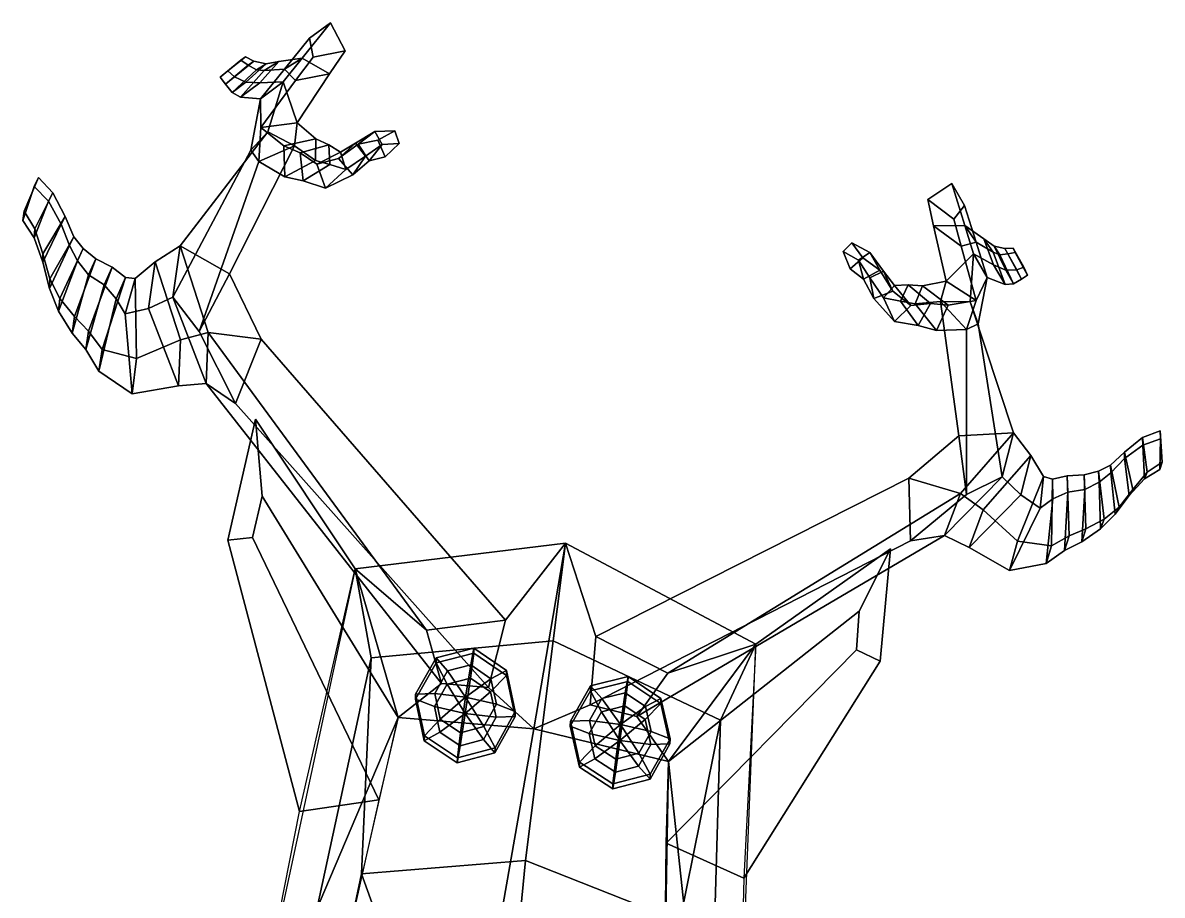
# Model space of a CAD drawing. Extents: x -82 to 99, y -151 to 336.
# Drawn here: x -62.1 to 99.4, y 212.6 to 336.1 of the extents above; entities that cross this region are included whole.
import ezdxf

# ---------------------------------------------------------------- set-up
doc = ezdxf.new("R2010")
doc.units = 0

msp = doc.modelspace()

# ---------------------------------------------------------------- linework, layer by layer
for points in [[(-22.476234, 331.107391, 210.356552), (-18.460649, 336.09082, 207.029449), (-21.45808, 333.902802, 205.853806), (-25.011122, 329.536133, 208.15921)], [(-22.476234, 331.107391, 210.356552), (-18.606594, 328.843292, 209.029099), (-16.393637, 332.122589, 207.06572), (-18.460649, 336.09082, 207.029449)], [(-18.460649, 336.09082, 207.029449), (-16.393637, 332.122589, 207.06572), (-20.954344, 331.245392, 205.434845), (-21.45808, 333.902802, 205.853806)], [(-25.011122, 329.536133, 208.15921), (-21.45808, 333.902802, 205.853806), (-20.954344, 331.245392, 205.434845), (-23.415201, 327.934998, 206.941833)], [(-34.093456, 328.40387, 196.250961), (-33.015015, 329.314117, 198.899368), (-30.529079, 331.280518, 199.117249), (-31.193937, 330.796814, 196.835693)], [(-32.074261, 328.459808, 202.796432), (-29.329845, 330.675079, 202.906189), (-30.529079, 331.280518, 199.117249), (-33.015015, 329.314117, 198.899368)], [(-29.329845, 330.675079, 202.906189), (-30.158144, 330.100464, 200.405853), (-31.193937, 330.796814, 196.835693), (-30.529079, 331.280518, 199.117249)], [(-25.17309, 327.733063, 212.592331), (-22.476234, 331.107391, 210.356552), (-25.787941, 330.596649, 207.990677), (-28.502146, 327.56842, 209.622894)], [(-22.476234, 331.107391, 210.356552), (-25.011122, 329.536133, 208.15921), (-27.883018, 329.315155, 205.727921), (-25.787941, 330.596649, 207.990677)], [(-23.22352, 321.933167, 213.13443), (-18.606594, 328.843292, 209.029099), (-22.476234, 331.107391, 210.356552), (-25.17309, 327.733063, 212.592331)], [(-18.606594, 328.843292, 209.029099), (-23.415201, 327.934998, 206.941833), (-20.954344, 331.245392, 205.434845), (-16.393637, 332.122589, 207.06572)], [(-30.158144, 330.100464, 200.405853), (-33.372219, 327.400696, 199.911163), (-34.093456, 328.40387, 196.250961), (-31.193937, 330.796814, 196.835693)], [(-28.974747, 329.426727, 204.066544), (-32.422249, 326.229614, 204.331833), (-33.372219, 327.400696, 199.911163), (-30.158144, 330.100464, 200.405853)], [(-27.883018, 329.315155, 205.727921), (-31.234961, 325.561646, 207.238434), (-32.422249, 326.229614, 204.331833), (-28.974747, 329.426727, 204.066544)], [(-30.493675, 327.668304, 207.167267), (-27.608158, 330.274689, 206.601166), (-29.329845, 330.675079, 202.906189), (-32.074261, 328.459808, 202.796432)], [(-25.011122, 329.536133, 208.15921), (-28.401869, 325.332275, 210.36084), (-31.234961, 325.561646, 207.238434), (-27.883018, 329.315155, 205.727921)], [(-28.502146, 327.56842, 209.622894), (-25.787941, 330.596649, 207.990677), (-27.608158, 330.274689, 206.601166), (-30.493675, 327.668304, 207.167267)], [(-27.608158, 330.274689, 206.601166), (-28.974747, 329.426727, 204.066544), (-30.158144, 330.100464, 200.405853), (-29.329845, 330.675079, 202.906189)], [(-25.787941, 330.596649, 207.990677), (-27.883018, 329.315155, 205.727921), (-28.974747, 329.426727, 204.066544), (-27.608158, 330.274689, 206.601166)], [(-28.326742, 321.259766, 209.954559), (-28.401869, 325.332275, 210.36084), (-25.011122, 329.536133, 208.15921), (-23.415201, 327.934998, 206.941833)], [(-33.372219, 327.400696, 199.911163), (-32.074261, 328.459808, 202.796432), (-33.015015, 329.314117, 198.899368), (-34.093456, 328.40387, 196.250961)], [(-32.422249, 326.229614, 204.331833), (-30.493675, 327.668304, 207.167267), (-32.074261, 328.459808, 202.796432), (-33.372219, 327.400696, 199.911163)], [(-28.401869, 325.332275, 210.36084), (-25.17309, 327.733063, 212.592331), (-28.502146, 327.56842, 209.622894), (-31.234961, 325.561646, 207.238434)], [(-27.364693, 320.661041, 216.140533), (-25.17309, 327.733063, 212.592331), (-28.401869, 325.332275, 210.36084), (-29.771725, 318.061493, 212.994827)], [(-23.22352, 321.933167, 213.13443), (-28.326742, 321.259766, 209.954559), (-23.415201, 327.934998, 206.941833), (-18.606594, 328.843292, 209.029099)], [(-27.364693, 320.661041, 216.140533), (-23.602173, 318.660706, 215.023514), (-23.22352, 321.933167, 213.13443), (-25.17309, 327.733063, 212.592331)], [(-31.234961, 325.561646, 207.238434), (-28.502146, 327.56842, 209.622894), (-30.493675, 327.668304, 207.167267), (-32.422249, 326.229614, 204.331833)], [(-29.771725, 318.061493, 212.994827), (-28.401869, 325.332275, 210.36084), (-28.326742, 321.259766, 209.954559), (-28.63941, 316.430206, 211.633926)], [(-28.63941, 316.430206, 211.633926), (-28.326742, 321.259766, 209.954559), (-25.076389, 318.667664, 208.609146), (-24.934328, 314.259216, 209.904953)], [(-28.326742, 321.259766, 209.954559), (-23.22352, 321.933167, 213.13443), (-20.533236, 319.655334, 211.49202), (-25.076389, 318.667664, 208.609146)], [(-23.22352, 321.933167, 213.13443), (-23.602173, 318.660706, 215.023514), (-20.584885, 316.606506, 213.044281), (-20.533236, 319.655334, 211.49202)], [(-40.827572, 297.224213, 221.096008), (-39.768578, 304.521576, 225.007278), (-27.364693, 320.661041, 216.140533), (-29.771725, 318.061493, 212.994827)], [(-39.768578, 304.521576, 225.007278), (-32.802757, 300.555786, 226.393494), (-23.602173, 318.660706, 215.023514), (-27.364693, 320.661041, 216.140533)], [(-25.076389, 318.667664, 208.609146), (-20.533236, 319.655334, 211.49202), (-18.7136, 318.791199, 210.327011), (-22.753431, 317.683746, 207.710587)], [(-20.533236, 319.655334, 211.49202), (-20.584885, 316.606506, 213.044281), (-18.583754, 316.00827, 211.632553), (-18.7136, 318.791199, 210.327011)], [(-17.360958, 316.897888, 205.401016), (-14.916557, 319.070526, 207.943161), (-12.201963, 320.697723, 206.314163), (-14.576772, 318.901062, 204.119766)], [(-14.916557, 319.070526, 207.943161), (-13.534031, 317.190033, 208.309433), (-11.145422, 318.871338, 206.74556), (-12.201963, 320.697723, 206.314163)], [(-14.576772, 318.901062, 204.119766), (-12.201963, 320.697723, 206.314163), (-9.386912, 320.803406, 204.664871), (-11.764009, 319.488739, 202.81723)], [(-12.201963, 320.697723, 206.314163), (-11.145422, 318.871338, 206.74556), (-8.753884, 319.017975, 205.227585), (-9.386912, 320.803406, 204.664871)], [(-10.75589, 317.09436, 203.08876), (-11.764009, 319.488739, 202.81723), (-9.386912, 320.803406, 204.664871), (-8.753884, 319.017975, 205.227585)], [(-40.827572, 297.224213, 221.096008), (-29.771725, 318.061493, 212.994827), (-28.63941, 316.430206, 211.633926), (-37.091866, 292.390533, 220.542542)], [(-37.091866, 292.390533, 220.542542), (-28.63941, 316.430206, 211.633926), (-23.602173, 318.660706, 215.023514), (-32.802757, 300.555786, 226.393494)], [(-23.602173, 318.660706, 215.023514), (-28.63941, 316.430206, 211.633926), (-24.934328, 314.259216, 209.904953), (-20.584885, 316.606506, 213.044281)], [(-24.934328, 314.259216, 209.904953), (-25.076389, 318.667664, 208.609146), (-22.753431, 317.683746, 207.710587), (-22.372, 313.712555, 208.745544)], [(-22.753431, 317.683746, 207.710587), (-18.7136, 318.791199, 210.327011), (-17.062477, 317.793976, 209.275299), (-20.414621, 316.081696, 206.780014)], [(-20.414621, 316.081696, 206.780014), (-17.062477, 317.793976, 209.275299), (-14.916557, 319.070526, 207.943161), (-17.360958, 316.897888, 205.401016)], [(-18.7136, 318.791199, 210.327011), (-18.583754, 316.00827, 211.632553), (-16.318144, 315.299591, 210.115677), (-17.062477, 317.793976, 209.275299)], [(-15.333091, 314.556, 205.30777), (-17.360958, 316.897888, 205.401016), (-14.576772, 318.901062, 204.119766), (-12.991052, 316.556427, 204.165573)], [(-17.062477, 317.793976, 209.275299), (-16.318144, 315.299591, 210.115677), (-13.534031, 317.190033, 208.309433), (-14.916557, 319.070526, 207.943161)], [(-13.534031, 317.190033, 208.309433), (-15.333091, 314.556, 205.30777), (-12.991052, 316.556427, 204.165573), (-11.145422, 318.871338, 206.74556)], [(-12.991052, 316.556427, 204.165573), (-14.576772, 318.901062, 204.119766), (-11.764009, 319.488739, 202.81723), (-10.75589, 317.09436, 203.08876)], [(-11.145422, 318.871338, 206.74556), (-12.991052, 316.556427, 204.165573), (-10.75589, 317.09436, 203.08876), (-8.753884, 319.017975, 205.227585)], [(-20.584885, 316.606506, 213.044281), (-24.934328, 314.259216, 209.904953), (-22.372, 313.712555, 208.745544), (-18.583754, 316.00827, 211.632553)], [(-22.372, 313.712555, 208.745544), (-22.753431, 317.683746, 207.710587), (-20.414621, 316.081696, 206.780014), (-19.196859, 312.69809, 207.245331)], [(-19.196859, 312.69809, 207.245331), (-20.414621, 316.081696, 206.780014), (-17.360958, 316.897888, 205.401016), (-15.333091, 314.556, 205.30777)], [(-16.318144, 315.299591, 210.115677), (-19.196859, 312.69809, 207.245331), (-15.333091, 314.556, 205.30777), (-13.534031, 317.190033, 208.309433)], [(-18.583754, 316.00827, 211.632553), (-22.372, 313.712555, 208.745544), (-19.196859, 312.69809, 207.245331), (-16.318144, 315.299591, 210.115677)], [(-61.884327, 309.421967, 199.613708), (-59.869652, 314.178436, 199.837906), (-60.479088, 312.921204, 197.448502), (-62.074318, 308.111603, 196.942566)], [(-60.357712, 306.93869, 202.386627), (-57.819458, 312.011353, 202.991531), (-59.869652, 314.178436, 199.837906), (-61.884327, 309.421967, 199.613708)], [(-57.819458, 312.011353, 202.991531), (-58.422764, 310.819489, 200.249863), (-60.479088, 312.921204, 197.448502), (-59.869652, 314.178436, 199.837906)], [(69.530884, 313.354584, 206.317963), (71.325417, 310.221527, 205.123077), (69.831833, 308.310333, 204.735382), (66.129913, 311.084229, 206.417404)], [(71.377281, 307.374329, 209.631943), (69.530884, 313.354584, 206.317963), (66.129913, 311.084229, 206.417404), (66.957245, 307.334808, 208.376831)], [(71.377281, 307.374329, 209.631943), (72.973656, 305.00943, 207.418991), (71.325417, 310.221527, 205.123077), (69.530884, 313.354584, 206.317963)], [(-58.422764, 310.819489, 200.249863), (-60.484085, 305.66272, 199.356354), (-62.074318, 308.111603, 196.942566), (-60.479088, 312.921204, 197.448502)], [(-59.240833, 303.366302, 205.598053), (-56.072243, 308.654144, 206.758011), (-57.819458, 312.011353, 202.991531), (-60.357712, 306.93869, 202.386627)], [(-56.072243, 308.654144, 206.758011), (-56.617821, 307.601044, 203.614731), (-58.422764, 310.819489, 200.249863), (-57.819458, 312.011353, 202.991531)], [(-56.617821, 307.601044, 203.614731), (-59.2463, 302.183777, 202.165955), (-60.484085, 305.66272, 199.356354), (-58.422764, 310.819489, 200.249863)], [(66.957245, 307.334808, 208.376831), (66.129913, 311.084229, 206.417404), (69.831833, 308.310333, 204.735382), (70.870247, 304.465759, 206.238007)], [(72.973656, 305.00943, 207.418991), (70.870247, 304.465759, 206.238007), (69.831833, 308.310333, 204.735382), (71.325417, 310.221527, 205.123077)], [(-60.484085, 305.66272, 199.356354), (-60.357712, 306.93869, 202.386627), (-61.884327, 309.421967, 199.613708), (-62.074318, 308.111603, 196.942566)], [(-58.255161, 299.824249, 208.699829), (-54.8307, 305.790955, 209.875671), (-56.072243, 308.654144, 206.758011), (-59.240833, 303.366302, 205.598053)], [(-54.8307, 305.790955, 209.875671), (-55.461414, 304.55896, 206.403625), (-56.617821, 307.601044, 203.614731), (-56.072243, 308.654144, 206.758011)], [(-59.2463, 302.183777, 202.165955), (-59.240833, 303.366302, 205.598053), (-60.357712, 306.93869, 202.386627), (-60.484085, 305.66272, 199.356354)], [(-55.461414, 304.55896, 206.403625), (-58.285389, 298.457001, 204.899948), (-59.2463, 302.183777, 202.165955), (-56.617821, 307.601044, 203.614731)], [(68.734184, 299.504456, 212.477097), (72.640274, 303.362183, 211.860657), (71.377281, 307.374329, 209.631943), (66.957245, 307.334808, 208.376831)], [(68.734184, 299.504456, 212.477097), (66.957245, 307.334808, 208.376831), (70.870247, 304.465759, 206.238007), (72.994675, 296.79245, 209.245483)], [(72.640274, 303.362183, 211.860657), (75.46489, 301.81604, 208.854874), (74.069778, 305.517303, 207.230911), (71.377281, 307.374329, 209.631943)], [(71.377281, 307.374329, 209.631943), (74.069778, 305.517303, 207.230911), (75.382851, 303.602936, 204.956573), (72.973656, 305.00943, 207.418991)], [(-56.819324, 297.074188, 211.600525), (-53.503357, 304.11377, 212.302872), (-54.8307, 305.790955, 209.875671), (-58.255161, 299.824249, 208.699829)], [(-53.503357, 304.11377, 212.302872), (-54.3381, 302.409882, 208.571472), (-55.461414, 304.55896, 206.403625), (-54.8307, 305.790955, 209.875671)], [(75.46489, 301.81604, 208.854874), (77.200981, 301.076233, 206.377014), (75.533325, 304.47345, 205.823059), (74.069778, 305.517303, 207.230911)], [(74.069778, 305.517303, 207.230911), (75.533325, 304.47345, 205.823059), (76.340218, 303.248535, 203.282715), (75.382851, 303.602936, 204.956573)], [(-54.3381, 302.409882, 208.571472), (-56.996742, 295.262756, 207.4655), (-58.285389, 298.457001, 204.899948), (-55.461414, 304.55896, 206.403625)], [(-54.7589, 294.50708, 214.827316), (-51.715218, 302.672089, 214.938248), (-53.503357, 304.11377, 212.302872), (-56.819324, 297.074188, 211.600525)], [(-51.715218, 302.672089, 214.938248), (-52.751488, 300.3992, 210.966171), (-54.3381, 302.409882, 208.571472), (-53.503357, 304.11377, 212.302872)], [(-39.768578, 304.521576, 225.007278), (-40.827572, 297.224213, 221.096008), (-44.258434, 295.664246, 219.806595), (-43.312859, 302.26825, 223.321472)], [(-35.816044, 292.248566, 230.246033), (-39.768578, 304.521576, 225.007278), (-43.312859, 302.26825, 223.321472), (-39.729084, 291.200775, 228.041641)], [(-35.816044, 292.248566, 230.246033), (-28.310919, 291.291687, 230.675247), (-32.802757, 300.555786, 226.393494), (-39.768578, 304.521576, 225.007278)], [(55.151871, 301.243958, 202.6315), (54.143188, 303.715698, 204.78038), (55.363159, 304.948364, 204.198151), (56.946667, 302.816711, 202.331467)], [(57.953381, 303.5578, 205.810898), (55.363159, 304.948364, 204.198151), (54.143188, 303.715698, 204.78038), (56.330093, 302.489166, 206.267929)], [(56.330093, 302.489166, 206.267929), (54.143188, 303.715698, 204.78038), (55.151871, 301.243958, 202.6315), (57.037514, 299.779846, 203.683701)], [(59.345425, 301.044891, 203.602112), (56.946667, 302.816711, 202.331467), (55.363159, 304.948364, 204.198151), (57.953381, 303.5578, 205.810898)], [(59.887531, 300.949615, 207.416153), (57.953381, 303.5578, 205.810898), (56.330093, 302.489166, 206.267929), (57.949585, 299.981567, 207.812469)], [(61.202229, 298.117981, 204.86293), (59.345425, 301.044891, 203.602112), (57.953381, 303.5578, 205.810898), (59.887531, 300.949615, 207.416153)], [(72.994675, 296.79245, 209.245483), (70.870247, 304.465759, 206.238007), (72.973656, 305.00943, 207.418991), (74.576302, 300.040558, 209.613754)], [(72.973656, 305.00943, 207.418991), (75.382851, 303.602936, 204.956573), (77.099556, 299.057617, 206.458984), (74.576302, 300.040558, 209.613754)], [(75.382851, 303.602936, 204.956573), (76.340218, 303.248535, 203.282715), (78.297829, 299.150421, 203.535736), (77.099556, 299.057617, 206.458984)], [(77.200981, 301.076233, 206.377014), (78.736794, 301.129242, 201.985291), (77.077942, 304.121368, 202.10759), (75.533325, 304.47345, 205.823059)], [(75.533325, 304.47345, 205.823059), (77.077942, 304.121368, 202.10759), (77.502159, 303.359924, 199.605896), (76.340218, 303.248535, 203.282715)], [(78.736794, 301.129242, 201.985291), (79.735771, 301.503479, 198.073914), (78.222565, 304.172943, 198.30304), (77.077942, 304.121368, 202.10759)], [(77.077942, 304.121368, 202.10759), (78.222565, 304.172943, 198.30304), (78.542824, 303.553528, 196.021133), (77.502159, 303.359924, 199.605896)], [(77.502159, 303.359924, 199.605896), (78.542824, 303.553528, 196.021133), (80.263237, 300.377747, 195.42511), (79.398712, 299.79187, 199.098557)], [(80.263237, 300.377747, 195.42511), (78.542824, 303.553528, 196.021133), (78.222565, 304.172943, 198.30304), (79.735771, 301.503479, 198.073914)], [(-58.285389, 298.457001, 204.899948), (-58.255161, 299.824249, 208.699829), (-59.240833, 303.366302, 205.598053), (-59.2463, 302.183777, 202.165955)], [(-52.751488, 300.3992, 210.966171), (-55.082645, 292.157715, 210.360855), (-56.996742, 295.262756, 207.4655), (-54.3381, 302.409882, 208.571472)], [(-52.779057, 292.437225, 217.681366), (-49.416973, 301.493652, 217.802979), (-51.715218, 302.672089, 214.938248), (-54.7589, 294.50708, 214.827316)], [(-49.416973, 301.493652, 217.802979), (-50.56218, 298.97464, 213.39006), (-52.751488, 300.3992, 210.966171), (-51.715218, 302.672089, 214.938248)], [(-43.312859, 302.26825, 223.321472), (-44.258434, 295.664246, 219.806595), (-47.553478, 294.863129, 218.095932), (-46.165997, 299.909912, 222.246567)], [(-39.729084, 291.200775, 228.041641), (-43.312859, 302.26825, 223.321472), (-46.165997, 299.909912, 222.246567), (-45.974236, 288.570801, 225.24736)], [(57.037514, 299.779846, 203.683701), (55.151871, 301.243958, 202.6315), (56.946667, 302.816711, 202.331467), (59.345425, 301.044891, 203.602112)], [(57.949585, 299.981567, 207.812469), (56.330093, 302.489166, 206.267929), (57.037514, 299.779846, 203.683701), (58.492695, 297.048615, 204.810593)], [(72.169273, 296.565948, 215.440308), (72.640274, 303.362183, 211.860657), (68.734184, 299.504456, 212.477097), (67.960442, 296.611298, 214.38649)], [(72.169273, 296.565948, 215.440308), (73.2873, 293.491821, 212.292953), (74.576302, 300.040558, 209.613754), (72.640274, 303.362183, 211.860657)], [(74.576302, 300.040558, 209.613754), (77.099556, 299.057617, 206.458984), (75.46489, 301.81604, 208.854874), (72.640274, 303.362183, 211.860657)], [(76.340218, 303.248535, 203.282715), (77.502159, 303.359924, 199.605896), (79.398712, 299.79187, 199.098557), (78.297829, 299.150421, 203.535736)], [(-50.56218, 298.97464, 213.39006), (-53.130089, 289.830994, 212.719376), (-55.082645, 292.157715, 210.360855), (-52.751488, 300.3992, 210.966171)], [(-50.849125, 289.835083, 220.860657), (-47.524086, 300.035095, 220.624344), (-49.416973, 301.493652, 217.802979), (-52.779057, 292.437225, 217.681366)], [(-47.524086, 300.035095, 220.624344), (-48.834888, 297.025024, 215.832306), (-50.56218, 298.97464, 213.39006), (-49.416973, 301.493652, 217.802979)], [(-28.310919, 291.291687, 230.675247), (-31.935995, 282.209686, 223.583527), (-37.091866, 292.390533, 220.542542), (-32.802757, 300.555786, 226.393494)], [(58.492695, 297.048615, 204.810593), (57.037514, 299.779846, 203.683701), (59.345425, 301.044891, 203.602112), (61.202229, 298.117981, 204.86293)], [(61.429317, 298.906281, 208.730103), (59.887531, 300.949615, 207.416153), (57.949585, 299.981567, 207.812469), (59.873932, 297.134064, 209.596725)], [(63.753063, 296.075562, 206.210419), (61.202229, 298.117981, 204.86293), (59.887531, 300.949615, 207.416153), (61.429317, 298.906281, 208.730103)], [(77.099556, 299.057617, 206.458984), (78.297829, 299.150421, 203.535736), (77.200981, 301.076233, 206.377014), (75.46489, 301.81604, 208.854874)], [(78.297829, 299.150421, 203.535736), (79.398712, 299.79187, 199.098557), (78.736794, 301.129242, 201.985291), (77.200981, 301.076233, 206.377014)], [(79.398712, 299.79187, 199.098557), (80.263237, 300.377747, 195.42511), (79.735771, 301.503479, 198.073914), (78.736794, 301.129242, 201.985291)], [(-56.996742, 295.262756, 207.4655), (-56.819324, 297.074188, 211.600525), (-58.255161, 299.824249, 208.699829), (-58.285389, 298.457001, 204.899948)], [(-48.834888, 297.025024, 215.832306), (-51.288006, 286.748779, 215.432327), (-53.130089, 289.830994, 212.719376), (-50.56218, 298.97464, 213.39006)], [(-45.974236, 288.570801, 225.24736), (-46.165997, 299.909912, 222.246567), (-47.524086, 300.035095, 220.624344), (-50.849125, 289.835083, 220.860657)], [(-46.165997, 299.909912, 222.246567), (-47.553478, 294.863129, 218.095932), (-48.834888, 297.025024, 215.832306), (-47.524086, 300.035095, 220.624344)], [(59.873932, 297.134064, 209.596725), (57.949585, 299.981567, 207.812469), (58.492695, 297.048615, 204.810593), (61.438789, 293.778015, 206.714386)], [(63.346794, 298.981598, 209.753128), (61.429317, 298.906281, 208.730103), (59.873932, 297.134064, 209.596725), (62.266663, 296.69928, 211.07988)], [(66.510941, 296.359222, 207.100021), (63.753063, 296.075562, 206.210419), (61.429317, 298.906281, 208.730103), (63.346794, 298.981598, 209.753128)], [(65.37339, 298.864929, 210.888016), (63.346794, 298.981598, 209.753128), (62.266663, 296.69928, 211.07988), (64.37265, 296.287689, 212.461777)], [(69.027954, 296.133453, 207.962219), (66.510941, 296.359222, 207.100021), (63.346794, 298.981598, 209.753128), (65.37339, 298.864929, 210.888016)], [(68.734184, 299.504456, 212.477097), (65.37339, 298.864929, 210.888016), (64.37265, 296.287689, 212.461777), (67.960442, 296.611298, 214.38649)], [(72.994675, 296.79245, 209.245483), (69.027954, 296.133453, 207.962219), (65.37339, 298.864929, 210.888016), (68.734184, 299.504456, 212.477097)], [(73.2873, 293.491821, 212.292953), (71.607826, 292.68869, 210.960739), (72.994675, 296.79245, 209.245483), (74.576302, 300.040558, 209.613754)], [(-55.082645, 292.157715, 210.360855), (-54.7589, 294.50708, 214.827316), (-56.819324, 297.074188, 211.600525), (-56.996742, 295.262756, 207.4655)], [(-40.827572, 297.224213, 221.096008), (-36.104557, 285.040955, 225.025787), (-39.990433, 284.679108, 223.347397), (-44.258434, 295.664246, 219.806595)], [(-36.104557, 285.040955, 225.025787), (-40.827572, 297.224213, 221.096008), (-37.091866, 292.390533, 220.542542), (-31.935995, 282.209686, 223.583527)], [(61.438789, 293.778015, 206.714386), (58.492695, 297.048615, 204.810593), (61.202229, 298.117981, 204.86293), (63.753063, 296.075562, 206.210419)], [(62.266663, 296.69928, 211.07988), (59.873932, 297.134064, 209.596725), (61.438789, 293.778015, 206.714386), (64.77417, 293.221039, 208.169144)], [(-47.553478, 294.863129, 218.095932), (-46.567463, 283.575653, 220.168564), (-51.288006, 286.748779, 215.432327), (-48.834888, 297.025024, 215.832306)], [(-44.258434, 295.664246, 219.806595), (-39.990433, 284.679108, 223.347397), (-46.567463, 283.575653, 220.168564), (-47.553478, 294.863129, 218.095932)], [(64.77417, 293.221039, 208.169144), (61.438789, 293.778015, 206.714386), (63.753063, 296.075562, 206.210419), (66.510941, 296.359222, 207.100021)], [(64.37265, 296.287689, 212.461777), (62.266663, 296.69928, 211.07988), (64.77417, 293.221039, 208.169144), (67.365639, 292.544586, 209.293793)], [(67.960442, 296.611298, 214.38649), (64.37265, 296.287689, 212.461777), (67.365639, 292.544586, 209.293793), (71.607826, 292.68869, 210.960739)], [(67.365639, 292.544586, 209.293793), (64.77417, 293.221039, 208.169144), (66.510941, 296.359222, 207.100021), (69.027954, 296.133453, 207.962219)], [(71.607826, 292.68869, 210.960739), (67.365639, 292.544586, 209.293793), (69.027954, 296.133453, 207.962219), (72.994675, 296.79245, 209.245483)], [(78.263351, 278.033295, 224.299805), (72.169273, 296.565948, 215.440308), (67.960442, 296.611298, 214.38649), (70.544601, 277.589325, 225.786697)], [(71.608795, 269.323975, 219.963165), (70.544601, 277.589325, 225.786697), (67.960442, 296.611298, 214.38649), (71.607826, 292.68869, 210.960739)], [(76.670761, 271.807678, 220.444061), (73.2873, 293.491821, 212.292953), (72.169273, 296.565948, 215.440308), (78.263351, 278.033295, 224.299805)], [(-53.130089, 289.830994, 212.719376), (-52.779057, 292.437225, 217.681366), (-54.7589, 294.50708, 214.827316), (-55.082645, 292.157715, 210.360855)], [(-51.288006, 286.748779, 215.432327), (-50.849125, 289.835083, 220.860657), (-52.779057, 292.437225, 217.681366), (-53.130089, 289.830994, 212.719376)], [(-36.104557, 285.040955, 225.025787), (-35.816044, 292.248566, 230.246033), (-39.729084, 291.200775, 228.041641), (-39.990433, 284.679108, 223.347397)], [(-4.876167, 250.104126, 242.063065), (-35.816044, 292.248566, 230.246033), (-36.104557, 285.040955, 225.025787), (-2.739768, 242.5504, 233.901413)], [(-35.816044, 292.248566, 230.246033), (-4.876167, 250.104126, 242.063065), (6.327912, 251.51886, 242.50412), (-28.310919, 291.291687, 230.675247)], [(76.670761, 271.807678, 220.444061), (71.608795, 269.323975, 219.963165), (71.607826, 292.68869, 210.960739), (73.2873, 293.491821, 212.292953)], [(-39.990433, 284.679108, 223.347397), (-39.729084, 291.200775, 228.041641), (-45.974236, 288.570801, 225.24736), (-46.567463, 283.575653, 220.168564)], [(6.327912, 251.51886, 242.50412), (3.916886, 241.985931, 231.07222), (-31.935995, 282.209686, 223.583527), (-28.310919, 291.291687, 230.675247)], [(-46.567463, 283.575653, 220.168564), (-45.974236, 288.570801, 225.24736), (-50.849125, 289.835083, 220.860657), (-51.288006, 286.748779, 215.432327)], [(-2.739768, 242.5504, 233.901413), (-36.104557, 285.040955, 225.025787), (-31.935995, 282.209686, 223.583527), (3.916886, 241.985931, 231.07222)], [(-29.083303, 279.980164, 237.55687), (-28.156836, 269.058472, 231.29689), (-29.551798, 263.196838, 230.559769), (-33.042351, 262.845734, 235.375198)], [(-33.042351, 262.845734, 235.375198), (-22.852264, 224.426193, 248.181763), (-15.003967, 258.761078, 252.450256), (-29.083303, 279.980164, 237.55687)], [(-28.156836, 269.058472, 231.29689), (-29.083303, 279.980164, 237.55687), (-15.003967, 258.761078, 252.450256), (-8.872823, 237.754257, 230.854599)], [(70.754868, 269.461517, 229.668884), (78.263351, 278.033295, 224.299805), (70.544601, 277.589325, 225.786697), (63.479832, 271.598145, 230.174622)], [(70.754868, 269.461517, 229.668884), (73.976921, 267.1409, 227.439194), (80.722519, 274.840393, 222.600723), (78.263351, 278.033295, 224.299805)], [(78.263351, 278.033295, 224.299805), (80.722519, 274.840393, 222.600723), (79.306801, 269.242645, 219.13739), (76.670761, 271.807678, 220.444061)], [(97.238968, 272.44754, 201.490494), (99.355209, 273.863159, 198.682068), (99.066696, 278.316376, 198.874298), (96.575035, 277.357544, 202.065796)], [(96.575035, 277.357544, 202.065796), (99.066696, 278.316376, 198.874298), (99.117462, 277.184082, 196.496323), (96.629753, 276.282715, 199.335007)], [(99.355209, 273.863159, 198.682068), (99.001297, 272.865234, 196.026993), (99.117462, 277.184082, 196.496323), (99.066696, 278.316376, 198.874298)], [(63.479832, 271.598145, 230.174622), (70.544601, 277.589325, 225.786697), (71.608795, 269.323975, 219.963165), (63.690369, 262.74826, 223.116409)], [(95.173561, 269.999176, 204.743164), (97.238968, 272.44754, 201.490494), (96.575035, 277.357544, 202.065796), (93.995895, 275.321503, 205.877792)], [(93.995895, 275.321503, 205.877792), (96.575035, 277.357544, 202.065796), (96.629753, 276.282715, 199.335007), (94.03154, 274.383698, 202.744614)], [(94.03154, 274.383698, 202.744614), (96.629753, 276.282715, 199.335007), (96.826263, 271.505554, 198.476563), (94.668381, 269.181854, 201.327576)], [(96.629753, 276.282715, 199.335007), (99.117462, 277.184082, 196.496323), (99.001297, 272.865234, 196.026993), (96.826263, 271.505554, 198.476563)], [(73.976921, 267.1409, 227.439194), (78.871681, 262.697449, 224.614014), (82.551025, 271.849457, 221.52063), (80.722519, 274.840393, 222.600723)], [(80.722519, 274.840393, 222.600723), (82.551025, 271.849457, 221.52063), (82.054359, 267.376678, 217.405991), (79.306801, 269.242645, 219.13739)], [(93.245598, 267.509949, 207.883621), (95.173561, 269.999176, 204.743164), (93.995895, 275.321503, 205.877792), (92.027847, 273.474701, 209.031021)], [(92.027847, 273.474701, 209.031021), (93.995895, 275.321503, 205.877792), (94.03154, 274.383698, 202.744614), (92.075798, 272.368866, 205.570099)], [(91.148529, 265.80365, 210.818588), (93.245598, 267.509949, 207.883621), (92.027847, 273.474701, 209.031021), (90.343765, 272.60318, 211.483353)], [(90.343765, 272.60318, 211.483353), (92.027847, 273.474701, 209.031021), (92.075798, 272.368866, 205.570099), (90.420799, 271.049194, 207.765732)], [(92.075798, 272.368866, 205.570099), (94.03154, 274.383698, 202.744614), (94.668381, 269.181854, 201.327576), (92.69693, 266.542267, 204.101715)], [(96.826263, 271.505554, 198.476563), (99.001297, 272.865234, 196.026993), (99.355209, 273.863159, 198.682068), (97.238968, 272.44754, 201.490494)], [(19.109455, 249.187057, 242.454361), (63.479832, 271.598145, 230.174622), (63.690369, 262.74826, 223.116409), (18.304663, 239.538376, 231.023712)], [(19.109455, 249.187057, 242.454361), (29.308979, 243.993591, 241.935455), (70.754868, 269.461517, 229.668884), (63.479832, 271.598145, 230.174622)], [(68.529839, 263.515045, 224.503052), (63.690369, 262.74826, 223.116409), (71.608795, 269.323975, 219.963165), (76.670761, 271.807678, 220.444061)], [(76.670761, 271.807678, 220.444061), (79.306801, 269.242645, 219.13739), (71.990967, 261.800812, 222.795959), (68.529839, 263.515045, 224.503052)], [(78.871681, 262.697449, 224.614014), (83.659332, 262.014923, 220.181137), (83.789429, 271.463287, 219.886734), (82.551025, 271.849457, 221.52063)], [(82.551025, 271.849457, 221.52063), (83.789429, 271.463287, 219.886734), (83.850754, 268.68335, 215.115311), (82.054359, 267.376678, 217.405991)], [(83.659332, 262.014923, 220.181137), (86.153114, 263.466797, 216.967422), (85.911667, 271.96637, 217.038391), (83.789429, 271.463287, 219.886734)], [(83.789429, 271.463287, 219.886734), (85.911667, 271.96637, 217.038391), (85.989304, 269.644714, 212.643524), (83.850754, 268.68335, 215.115311)], [(86.153114, 263.466797, 216.967422), (88.541672, 264.453613, 214.082047), (88.317268, 272.085938, 214.145309), (85.911667, 271.96637, 217.038391)], [(85.911667, 271.96637, 217.038391), (88.317268, 272.085938, 214.145309), (88.390457, 270.002533, 210.190247), (85.989304, 269.644714, 212.643524)], [(88.541672, 264.453613, 214.082047), (91.148529, 265.80365, 210.818588), (90.343765, 272.60318, 211.483353), (88.317268, 272.085938, 214.145309)], [(88.317268, 272.085938, 214.145309), (90.343765, 272.60318, 211.483353), (90.420799, 271.049194, 207.765732), (88.390457, 270.002533, 210.190247)], [(90.420799, 271.049194, 207.765732), (92.075798, 272.368866, 205.570099), (92.69693, 266.542267, 204.101715), (90.59034, 264.431824, 206.704224)], [(94.668381, 269.181854, 201.327576), (96.826263, 271.505554, 198.476563), (97.238968, 272.44754, 201.490494), (95.173561, 269.999176, 204.743164)], [(83.850754, 268.68335, 215.115311), (85.989304, 269.644714, 212.643524), (85.488541, 261.395691, 212.031006), (82.91967, 259.522186, 214.781097)], [(85.989304, 269.644714, 212.643524), (88.390457, 270.002533, 210.190247), (87.945572, 262.597473, 209.63942), (85.488541, 261.395691, 212.031006)], [(88.390457, 270.002533, 210.190247), (90.420799, 271.049194, 207.765732), (90.59034, 264.431824, 206.704224), (87.945572, 262.597473, 209.63942)], [(92.69693, 266.542267, 204.101715), (94.668381, 269.181854, 201.327576), (95.173561, 269.999176, 204.743164), (93.245598, 267.509949, 207.883621)], [(-29.551798, 263.196838, 230.559769), (-28.156836, 269.058472, 231.29689), (-8.872823, 237.754257, 230.854599), (-11.64704, 226.054688, 229.432632)], [(29.308979, 243.993591, 241.935455), (24.902651, 237.852386, 233.808395), (68.529839, 263.515045, 224.503052), (70.754868, 269.461517, 229.668884)], [(68.529839, 263.515045, 224.503052), (71.990967, 261.800812, 222.795959), (73.976921, 267.1409, 227.439194), (70.754868, 269.461517, 229.668884)], [(79.306801, 269.242645, 219.13739), (82.054359, 267.376678, 217.405991), (77.700546, 258.549866, 219.574692), (71.990967, 261.800812, 222.795959)], [(82.054359, 267.376678, 217.405991), (83.850754, 268.68335, 215.115311), (82.91967, 259.522186, 214.781097), (77.700546, 258.549866, 219.574692)], [(71.990967, 261.800812, 222.795959), (77.700546, 258.549866, 219.574692), (78.871681, 262.697449, 224.614014), (73.976921, 267.1409, 227.439194)], [(90.59034, 264.431824, 206.704224), (92.69693, 266.542267, 204.101715), (93.245598, 267.509949, 207.883621), (91.148529, 265.80365, 210.818588)], [(87.945572, 262.597473, 209.63942), (90.59034, 264.431824, 206.704224), (91.148529, 265.80365, 210.818588), (88.541672, 264.453613, 214.082047)], [(-33.042351, 262.845734, 235.375198), (-29.551798, 263.196838, 230.559769), (-11.64704, 226.054688, 229.432632), (-22.852264, 224.426193, 248.181763)], [(24.902651, 237.852386, 233.808395), (18.304663, 239.538376, 231.023712), (63.690369, 262.74826, 223.116409), (68.529839, 263.515045, 224.503052)], [(82.91967, 259.522186, 214.781097), (85.488541, 261.395691, 212.031006), (86.153114, 263.466797, 216.967422), (83.659332, 262.014923, 220.181137)], [(85.488541, 261.395691, 212.031006), (87.945572, 262.597473, 209.63942), (88.541672, 264.453613, 214.082047), (86.153114, 263.466797, 216.967422)], [(-4.876167, 250.104126, 242.063065), (-15.003967, 258.761078, 252.450256), (14.828714, 262.413666, 253.646896), (6.327912, 251.51886, 242.50412)], [(-15.003967, 258.761078, 252.450256), (-12.704188, 246.179321, 274.264252), (13.063376, 248.566147, 275.053345), (14.828714, 262.413666, 253.646896)], [(3.916886, 241.985931, 231.07222), (6.327912, 251.51886, 242.50412), (14.828714, 262.413666, 253.646896), (10.334631, 236.116058, 223.41011)], [(18.304663, 239.538376, 231.023712), (10.334631, 236.116058, 223.41011), (14.828714, 262.413666, 253.646896), (19.109455, 249.187057, 242.454361)], [(41.759987, 248.12178, 252.216537), (14.828714, 262.413666, 253.646896), (13.063376, 248.566147, 275.053345), (36.766895, 237.362045, 274.080688)], [(29.308979, 243.993591, 241.935455), (19.109455, 249.187057, 242.454361), (14.828714, 262.413666, 253.646896), (41.759987, 248.12178, 252.216537)], [(56.435806, 252.804626, 230.930206), (29.390791, 231.502029, 230.73584), (41.759987, 248.12178, 252.216537), (60.856621, 261.632385, 237.115356)], [(59.395775, 245.696136, 235.002579), (60.856621, 261.632385, 237.115356), (41.759987, 248.12178, 252.216537), (40.070942, 214.98967, 248.017929)], [(60.856621, 261.632385, 237.115356), (59.395775, 245.696136, 235.002579), (56.021313, 247.296875, 230.213745), (56.435806, 252.804626, 230.930206)], [(77.700546, 258.549866, 219.574692), (82.91967, 259.522186, 214.781097), (83.659332, 262.014923, 220.181137), (78.871681, 262.697449, 224.614014)], [(-15.003967, 258.761078, 252.450256), (-28.381666, 196.417877, 244.832245), (-24.325415, 192.477463, 267.582794), (-12.704188, 246.179321, 274.264252)], [(-2.739768, 242.5504, 233.901413), (-8.872823, 237.754257, 230.854599), (-15.003967, 258.761078, 252.450256), (-4.876167, 250.104126, 242.063065)], [(56.021313, 247.296875, 230.213745), (29.091558, 219.922028, 229.325729), (29.390791, 231.502029, 230.73584), (56.435806, 252.804626, 230.930206)], [(13.063376, 248.566147, 275.053345), (-12.704188, 246.179321, 274.264252), (-14.07906, 215.603653, 298.806244), (9.147549, 217.495956, 299.553894)], [(-3.513587, 245.487122, 287.317352), (1.816839, 246.853363, 287.590576), (1.834896, 247.564148, 282.844025), (-3.496013, 246.197067, 282.570801)], [(-1.908588, 244.32457, 278.453766), (-3.496013, 246.197067, 282.570801), (1.834896, 247.564148, 282.844025), (1.386821, 245.178497, 278.622711)], [(4.248976, 243.222565, 278.430725), (1.386821, 245.178497, 278.622711), (1.834896, 247.564148, 282.844025), (6.45567, 244.39299, 282.532562)], [(6.438095, 243.683044, 287.279114), (6.45567, 244.39299, 282.532562), (1.834896, 247.564148, 282.844025), (1.816839, 246.853363, 287.590576)], [(13.063376, 248.566147, 275.053345), (9.147549, 217.495956, 299.553894), (31.032566, 208.839798, 298.688843), (36.766895, 237.362045, 274.080688)], [(24.902651, 237.852386, 233.808395), (29.308979, 243.993591, 241.935455), (41.759987, 248.12178, 252.216537), (29.390791, 231.502029, 230.73584)], [(59.395775, 245.696136, 235.002579), (40.070942, 214.98967, 248.017929), (29.091558, 219.922028, 229.325729), (56.021313, 247.296875, 230.213745)], [(41.759987, 248.12178, 252.216537), (36.766895, 237.362045, 274.080688), (35.25808, 185.345795, 267.484711), (39.417427, 188.292084, 244.720337)], [(-21.834772, 178.976746, 298.303192), (-14.07906, 215.603653, 298.806244), (-12.704188, 246.179321, 274.264252), (-24.325415, 192.477463, 267.582794)], [(-6.433448, 240.333527, 286.619354), (-3.513587, 245.487122, 287.317352), (-3.496013, 246.197067, 282.570801), (-6.417017, 241.041367, 281.872681)], [(-3.750839, 239.288528, 290.44989), (-1.953445, 242.468079, 290.880737), (-3.513587, 245.487122, 287.317352), (-6.433448, 240.333527, 286.619354)], [(-6.417017, 241.041367, 281.872681), (-3.496013, 246.197067, 282.570801), (-1.908588, 244.32457, 278.453766), (-3.707817, 241.141632, 278.022858)], [(-1.953445, 242.468079, 290.880737), (1.341193, 243.320557, 291.049561), (1.816839, 246.853363, 287.590576), (-3.513587, 245.487122, 287.317352)], [(4.204119, 241.366058, 290.857666), (6.438095, 243.683044, 287.279114), (1.816839, 246.853363, 287.590576), (1.341193, 243.320557, 291.049561)], [(-3.707817, 241.141632, 278.022858), (-1.908588, 244.32457, 278.453766), (0.659328, 240.595993, 276.540375)], [(0.659328, 240.595993, 276.540375), (-1.908588, 244.32457, 278.453766), (1.386821, 245.178497, 278.622711)], [(0.659328, 240.595993, 276.540375), (1.386821, 245.178497, 278.622711), (4.248976, 243.222565, 278.430725)], [(7.698931, 238.567917, 281.822113), (5.016318, 239.612961, 277.991577), (4.248976, 243.222565, 278.430725), (6.45567, 244.39299, 282.532562)], [(7.682498, 237.860123, 286.568817), (7.698931, 238.567917, 281.822113), (6.45567, 244.39299, 282.532562), (6.438095, 243.683044, 287.279114)], [(-2.739768, 242.5504, 233.901413), (3.916886, 241.985931, 231.07222), (10.334631, 236.116058, 223.41011), (-8.872823, 237.754257, 230.854599)], [(0.60615, 238.30545, 291.901123), (-1.953445, 242.468079, 290.880737), (-3.750839, 239.288528, 290.44989)], [(0.60615, 238.30545, 291.901123), (1.341193, 243.320557, 291.049561), (-1.953445, 242.468079, 290.880737)], [(0.60615, 238.30545, 291.901123), (4.204119, 241.366058, 290.857666), (1.341193, 243.320557, 291.049561)], [(5.016318, 239.612961, 277.991577), (0.659328, 240.595993, 276.540375), (4.248976, 243.222565, 278.430725)], [(4.973298, 237.759842, 290.41864), (7.682498, 237.860123, 286.568817), (6.438095, 243.683044, 287.279114), (4.204119, 241.366058, 290.857666)], [(15.496778, 236.49086, 286.540802), (18.351152, 241.523376, 287.233307), (18.368725, 242.233307, 282.486786), (15.51321, 237.198654, 281.794128)], [(15.51321, 237.198654, 281.794128), (18.368725, 242.233307, 282.486786), (19.981407, 240.406921, 278.371857), (18.222412, 237.298935, 277.944244)], [(18.351152, 241.523376, 287.233307), (23.653862, 242.839859, 287.504242), (23.671919, 243.550644, 282.75769), (18.368725, 242.233307, 282.486786)], [(19.93655, 238.550415, 290.798798), (23.214298, 239.371964, 290.966217), (23.653862, 242.839859, 287.504242), (18.351152, 241.523376, 287.233307)], [(19.981407, 240.406921, 278.371857), (18.368725, 242.233307, 282.486786), (23.671919, 243.550644, 282.75769), (23.259926, 241.229889, 278.539368)], [(26.094114, 237.44841, 290.775757), (28.302835, 239.719284, 287.195068), (23.653862, 242.839859, 287.504242), (23.214298, 239.371964, 290.966217)], [(26.138971, 239.304916, 278.348816), (23.259926, 241.229889, 278.539368), (23.671919, 243.550644, 282.75769), (28.32041, 240.42923, 282.448517)], [(28.302835, 239.719284, 287.195068), (28.32041, 240.42923, 282.448517), (23.671919, 243.550644, 282.75769), (23.653862, 242.839859, 287.504242)], [(-5.192255, 234.4384, 285.908783), (-6.433448, 240.333527, 286.619354), (-6.417017, 241.041367, 281.872681), (-5.176928, 235.144043, 281.162018)], [(-5.176928, 235.144043, 281.162018), (-6.417017, 241.041367, 281.872681), (-3.707817, 241.141632, 278.022858), (-2.941678, 237.504333, 277.583588)], [(-2.941678, 237.504333, 277.583588), (-3.707817, 241.141632, 278.022858), (0.659328, 240.595993, 276.540375)], [(-0.058311, 235.563202, 277.393341), (-2.941678, 237.504333, 277.583588), (0.659328, 240.595993, 276.540375)], [(-0.058311, 235.563202, 277.393341), (0.659328, 240.595993, 276.540375), (3.238302, 236.444656, 277.562408)], [(0.60615, 238.30545, 291.901123), (4.973298, 237.759842, 290.41864), (4.204119, 241.366058, 290.857666)], [(3.238302, 236.444656, 277.562408), (0.659328, 240.595993, 276.540375), (5.016318, 239.612961, 277.991577)], [(18.17939, 235.445847, 290.371338), (19.93655, 238.550415, 290.798798), (18.351152, 241.523376, 287.233307), (15.496778, 236.49086, 286.540802)], [(22.589558, 236.753296, 276.461792), (19.981407, 240.406921, 278.371857), (23.259926, 241.229889, 278.539368)], [(22.589558, 236.753296, 276.461792), (23.259926, 241.229889, 278.539368), (26.138971, 239.304916, 278.348816)], [(-5.192255, 234.4384, 285.908783), (-2.982899, 235.654724, 290.010803), (-3.750839, 239.288528, 290.44989), (-6.433448, 240.333527, 286.619354)], [(-2.982899, 235.654724, 290.010803), (0.60615, 238.30545, 291.901123), (-3.750839, 239.288528, 290.44989)], [(4.833438, 233.450775, 281.128662), (3.238302, 236.444656, 277.562408), (5.016318, 239.612961, 277.991577), (7.698931, 238.567917, 281.822113)], [(24.902651, 237.852386, 233.808395), (29.390791, 231.502029, 230.73584), (10.334631, 236.116058, 223.41011), (18.304663, 239.538376, 231.023712)], [(18.222412, 237.298935, 277.944244), (19.981407, 240.406921, 278.371857), (22.589558, 236.753296, 276.461792)], [(22.536381, 234.462784, 291.82254), (23.214298, 239.371964, 290.966217), (19.93655, 238.550415, 290.798798)], [(22.536381, 234.462784, 291.82254), (26.094114, 237.44841, 290.775757), (23.214298, 239.371964, 290.966217)], [(26.946547, 235.770294, 277.913025), (22.589558, 236.753296, 276.461792), (26.138971, 239.304916, 278.348816)], [(26.903524, 233.917175, 290.340057), (29.612724, 234.017456, 286.490204), (28.302835, 239.719284, 287.195068), (26.094114, 237.44841, 290.775757)], [(29.629158, 234.72525, 281.743561), (26.946547, 235.770294, 277.913025), (26.138971, 239.304916, 278.348816), (28.32041, 240.42923, 282.448517)], [(29.612724, 234.017456, 286.490204), (29.629158, 234.72525, 281.743561), (28.32041, 240.42923, 282.448517), (28.302835, 239.719284, 287.195068)], [(-27.407837, 194.164688, 183.184982), (-31.425276, 167.288925, 190.396484), (-15.675587, 207.932358, 227.271118), (-8.872823, 237.754257, 230.854599)], [(-27.407837, 194.164688, 183.184982), (-8.872823, 237.754257, 230.854599), (10.334631, 236.116058, 223.41011), (3.72957, 198.401321, 181.227844)], [(-0.500647, 232.011444, 280.855133), (-5.176928, 235.144043, 281.162018), (-2.941678, 237.504333, 277.583588), (-0.058311, 235.563202, 277.393341)], [(-0.098797, 233.714996, 289.820648), (0.60615, 238.30545, 291.901123), (-2.982899, 235.654724, 290.010803)], [(-0.098797, 233.714996, 289.820648), (3.197081, 234.595047, 289.989624), (0.60615, 238.30545, 291.901123)], [(3.197081, 234.595047, 289.989624), (4.973298, 237.759842, 290.41864), (0.60615, 238.30545, 291.901123)], [(4.818111, 232.745117, 285.875427), (7.682498, 237.860123, 286.568817), (4.973298, 237.759842, 290.41864), (3.197081, 234.595047, 289.989624)], [(4.818111, 232.745117, 285.875427), (4.833438, 233.450775, 281.128662), (7.698931, 238.567917, 281.822113), (7.682498, 237.860123, 286.568817)], [(22.536381, 234.462784, 291.82254), (19.93655, 238.550415, 290.798798), (18.17939, 235.445847, 290.371338)], [(22.536381, 234.462784, 291.82254), (26.903524, 233.917175, 290.340057), (26.094114, 237.44841, 290.775757)], [(31.087786, 173.124237, 298.228973), (35.25808, 185.345795, 267.484711), (36.766895, 237.362045, 274.080688), (31.032566, 208.839798, 298.688843)], [(-0.500647, 232.011444, 280.855133), (-0.058311, 235.563202, 277.393341), (3.238302, 236.444656, 277.562408), (4.833438, 233.450775, 281.128662)], [(34.030106, 188.511566, 183.125549), (3.72957, 198.401321, 181.227844), (10.334631, 236.116058, 223.41011), (29.390791, 231.502029, 230.73584)], [(16.801418, 230.718109, 285.83548), (15.496778, 236.49086, 286.540802), (15.51321, 237.198654, 281.794128), (16.816744, 231.423767, 281.088745)], [(16.801418, 230.718109, 285.83548), (18.986784, 231.887558, 289.935516), (18.17939, 235.445847, 290.371338), (15.496778, 236.49086, 286.540802)], [(16.816744, 231.423767, 281.088745), (15.51321, 237.198654, 281.794128), (18.222412, 237.298935, 277.944244), (19.028006, 233.737167, 277.508301)], [(19.028006, 233.737167, 277.508301), (18.222412, 237.298935, 277.944244), (22.589558, 236.753296, 276.461792)], [(21.927486, 231.827438, 277.319397), (19.028006, 233.737167, 277.508301), (22.589558, 236.753296, 276.461792)], [(21.927486, 231.827438, 277.319397), (22.589558, 236.753296, 276.461792), (25.207985, 232.67749, 277.487122)], [(25.207985, 232.67749, 277.487122), (22.589558, 236.753296, 276.461792), (26.946547, 235.770294, 277.913025)], [(26.827112, 229.730484, 281.055359), (25.207985, 232.67749, 277.487122), (26.946547, 235.770294, 277.913025), (29.629158, 234.72525, 281.743561)], [(-0.515525, 231.306641, 285.601959), (-0.098797, 233.714996, 289.820648), (-2.982899, 235.654724, 290.010803), (-5.192255, 234.4384, 285.908783)], [(-0.515525, 231.306641, 285.601959), (-5.192255, 234.4384, 285.908783), (-5.176928, 235.144043, 281.162018), (-0.500647, 232.011444, 280.855133)], [(-0.515525, 231.306641, 285.601959), (4.818111, 232.745117, 285.875427), (3.197081, 234.595047, 289.989624), (-0.098797, 233.714996, 289.820648)], [(18.986784, 231.887558, 289.935516), (22.536381, 234.462784, 291.82254), (18.17939, 235.445847, 290.371338)], [(21.887001, 229.979233, 289.746704), (22.536381, 234.462784, 291.82254), (18.986784, 231.887558, 289.935516)], [(21.887001, 229.979233, 289.746704), (25.166763, 230.827881, 289.914337), (22.536381, 234.462784, 291.82254)], [(25.166763, 230.827881, 289.914337), (26.903524, 233.917175, 290.340057), (22.536381, 234.462784, 291.82254)], [(26.811785, 229.024841, 285.802155), (26.827112, 229.730484, 281.055359), (29.629158, 234.72525, 281.743561), (29.612724, 234.017456, 286.490204)], [(-0.515525, 231.306641, 285.601959), (-0.500647, 232.011444, 280.855133), (4.833438, 233.450775, 281.128662), (4.818111, 232.745117, 285.875427)], [(21.518705, 228.34227, 280.783966), (16.816744, 231.423767, 281.088745), (19.028006, 233.737167, 277.508301), (21.927486, 231.827438, 277.319397)], [(21.518705, 228.34227, 280.783966), (21.927486, 231.827438, 277.319397), (25.207985, 232.67749, 277.487122), (26.827112, 229.730484, 281.055359)], [(26.811785, 229.024841, 285.802155), (29.612724, 234.017456, 286.490204), (26.903524, 233.917175, 290.340057), (25.166763, 230.827881, 289.914337)], [(21.503826, 227.637466, 285.530823), (21.887001, 229.979233, 289.746704), (18.986784, 231.887558, 289.935516), (16.801418, 230.718109, 285.83548)], [(21.503826, 227.637466, 285.530823), (16.801418, 230.718109, 285.83548), (16.816744, 231.423767, 281.088745), (21.518705, 228.34227, 280.783966)], [(34.030106, 188.511566, 183.125549), (29.390791, 231.502029, 230.73584), (28.869665, 202.107452, 227.183395), (35.361904, 162.542358, 190.358063)], [(21.503826, 227.637466, 285.530823), (26.811785, 229.024841, 285.802155), (25.166763, 230.827881, 289.914337), (21.887001, 229.979233, 289.746704)], [(21.503826, 227.637466, 285.530823), (21.518705, 228.34227, 280.783966), (26.827112, 229.730484, 281.055359), (26.811785, 229.024841, 285.802155)], [(-22.852264, 224.426193, 248.181763), (-11.64704, 226.054688, 229.432632), (-15.675587, 207.932358, 227.271118), (-28.381666, 196.417877, 244.832245)], [(40.070942, 214.98967, 248.017929), (39.417427, 188.292084, 244.720337), (28.869665, 202.107452, 227.183395), (29.091558, 219.922028, 229.325729)], [(-2.134558, 182.415283, 337.303436), (5.775469, 183.04599, 337.625519), (9.147549, 217.495956, 299.553894), (-14.07906, 215.603653, 298.806244)], [(13.3612, 180.515762, 337.276703), (31.032566, 208.839798, 298.688843), (9.147549, 217.495956, 299.553894), (5.775469, 183.04599, 337.625519)], [(-4.408501, 171.747787, 336.130707), (-2.134558, 182.415283, 337.303436), (-14.07906, 215.603653, 298.806244), (-21.834772, 178.976746, 298.303192)]]:
    msp.add_3dface(points)

doc.saveas('drawing.dxf')
